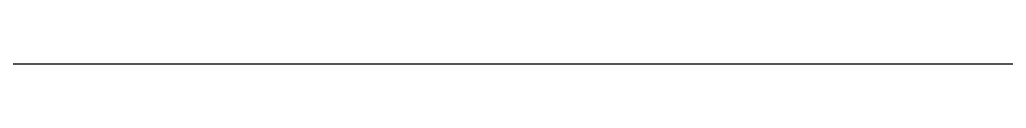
# Model space of a CAD drawing. Extents: x 1885024 to 3176456, y 18406040 to 18858640.
# Drawn here: x 2442055.9 to 2442159.9, y 18756665.8 to 18756665.8 of the extents above; entities that cross this region are included whole.
import ezdxf

# ---------------------------------------------------------------- set-up
doc = ezdxf.new("R2010")
doc.units = 0
doc.header["$LTSCALE"] = 1000
doc.header["$MEASUREMENT"] = 0
doc.layers.add('JZ_0', color=7, linetype='Continuous')

msp = doc.modelspace()

# ---------------------------------------------------------------- linework, layer by layer
at = {"layer": 'JZ_0', "color": 8}
msp.add_line((2448733.147674899, 18756665.83332743), (2429003.193357523, 18756665.83332743), dxfattribs=at)

doc.saveas('drawing.dxf')
